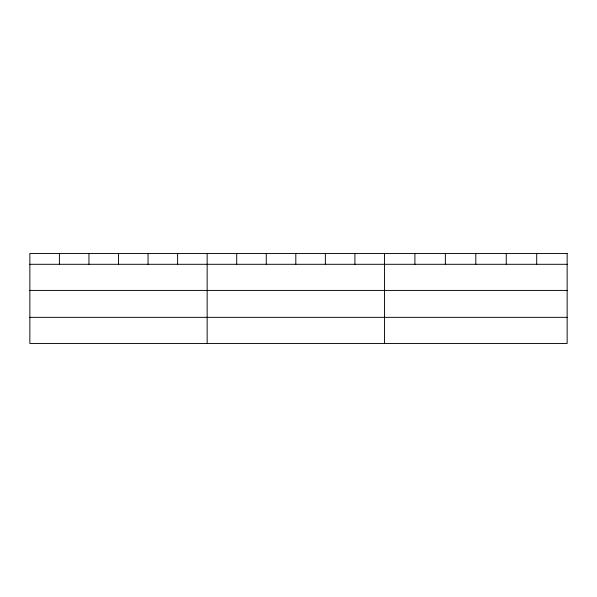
<?xml version="1.0" encoding="UTF-8"?>
<svg xmlns="http://www.w3.org/2000/svg" width="597" height="597" viewBox="0 0 597 597"><rect width="100%" height="100%" fill="white"/><g stroke="black" fill="none" stroke-linecap="round" stroke-linejoin="round"><path stroke-width="0.9" d="M29.85 264.299L567.15 264.299M29.85 290.418L567.15 290.418M29.85 317.335L567.15 317.335M536.703 253.538L536.703 264.299M506.256 253.538L506.256 264.299M475.809 253.538L475.809 264.299M445.362 253.538L445.362 264.299M414.915 253.538L414.915 264.299M384.468 253.538L384.468 343.462M354.916 253.538L354.916 264.299M325.365 253.538L325.365 264.299M295.813 253.538L295.813 264.299M266.262 253.538L266.262 264.299M236.71 253.538L236.71 264.299M207.159 253.538L207.159 343.462M177.607 253.538L177.607 264.299M148.056 253.538L148.056 264.299M118.505 253.538L118.505 264.299M88.953 253.538L88.953 264.299M59.401 253.538L59.401 264.299M567.15 253.538L29.85 253.538L29.85 343.462L567.15 343.462L567.15 253.538"/></g></svg>
